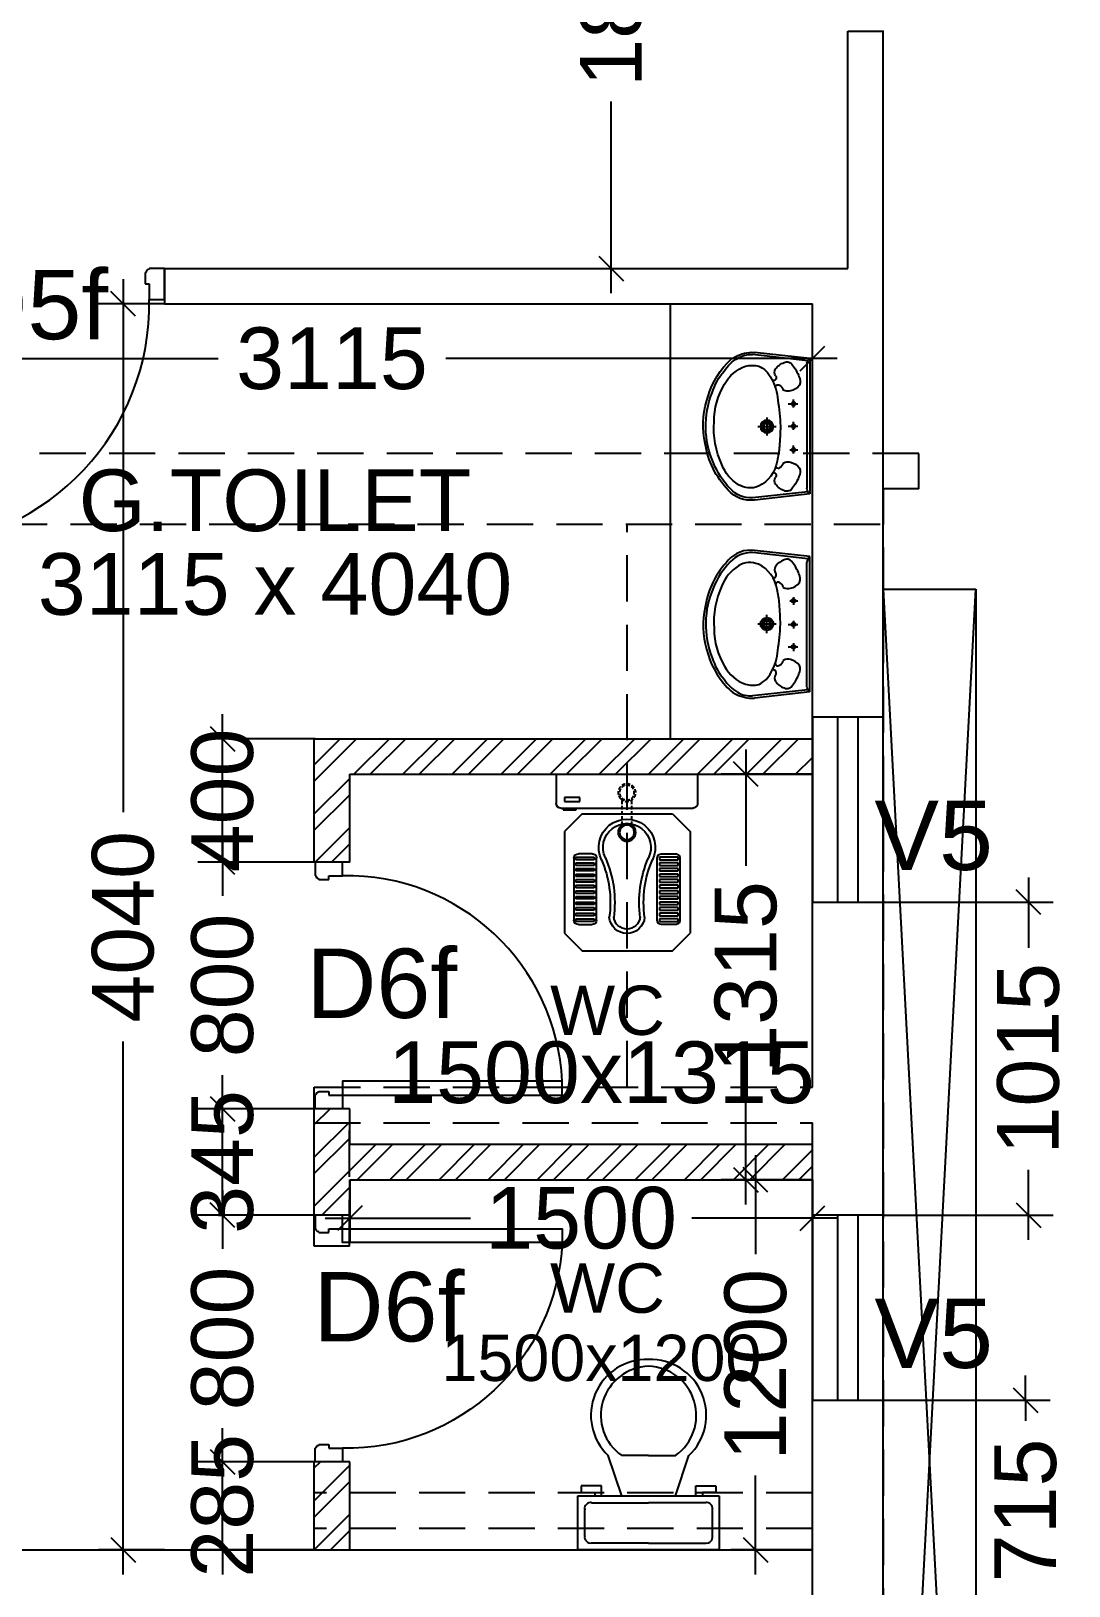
# Model space of a CAD drawing. Extents: x 6345096 to 6738923, y -6490958 to -6305885.
# Drawn here: x 6647227 to 6650591, y -6450481 to -6445439 of the extents above; entities that cross this region are included whole.
import ezdxf
from ezdxf.enums import TextEntityAlignment as Align

# ---------------------------------------------------------------- set-up
doc = ezdxf.new("R2010")
doc.units = 0
doc.header["$LTSCALE"] = 600
doc.header["$MEASUREMENT"] = 0
doc.header["$PDMODE"] = 35
doc.linetypes.add('HIDDEN', pattern=[0.375, 0.25, -0.125])
doc.layers.get('0').update_dxf_attribs({"linetype": 'CONTINUOUS'})
doc.layers.get('Defpoints').update_dxf_attribs({"linetype": 'CONTINUOUS'})
for name, color, linetype in [('8', 8, 'CONTINUOUS'), ('DOOR', 32, 'CONTINUOUS'), ('Duct', 8, 'CONTINUOUS'), ('HS', 251, 'CONTINUOUS'), ('joinery', 7, 'CONTINUOUS'), ('Room Dim', 1, 'CONTINUOUS'), ('T Wall', 8, 'CONTINUOUS'), ('TEXT', 6, 'CONTINUOUS'), ('Toi-Euip', 8, 'CONTINUOUS'), ('toi-fix', 46, 'CONTINUOUS'), ('Toi. Wall Hat', 3, 'CONTINUOUS'), ('Walls', 7, 'CONTINUOUS'), ('WIN', 151, 'CONTINUOUS'), ('Working Dim', 5, 'CONTINUOUS')]:
    doc.layers.add(name, color=color, linetype=linetype)
doc.styles.add('ari', font='arial.ttf')
doc.styles.add('ARIAL', font='arial.ttf')
doc.dimstyles.new('int. dim', dxfattribs={"dimtxt": 200, "dimasz": 80, "dimexe": 80, "dimexo": 0, "dimgap": 70, "dimtad": 0, "dimdec": 0, "dimzin": 12, "dimdsep": 46, "dimtxsty": 'ari', "dimblk": 'OBLIQUE', "dimcen": 2, "dimdle": 80, "dimclrd": 256, "dimclre": 256, "dimclrt": 6, "dimadec": 0, "dimazin": 0, "dimtfac": 1, "dimtdec": 0, "dimtix": 1, "dimtmove": 2, "dimatfit": 3, "dimfxl": 1, "dimtolj": 1, "dimtzin": 0, "dimlwd": -1, "dimlwe": -1, "dimarcsym": 0})

# ---------------------------------------------------------------- blocks, each defined once
blk = doc.blocks.new('_Oblique')
at = {"color": 0, "linetype": 'ByBlock', "lineweight": -2}
blk.add_line((-0.5, -0.5), (0.5, 0.5), dxfattribs=at)
blk = doc.blocks.new('*D2378')
at = {"layer": 'Defpoints', "color": 0, "transparency": 16777216}
for p in [(6649989.4, -6449878.9), (6650450.7, -6449878.9), (6649989.4, -6450593.9, 17.2)]:
    blk.add_point(p, dxfattribs=at)
at = {"layer": 'Working Dim', "transparency": 16777216}
for p, q in [((6650450.7, -6449878.9), (6650450.7, -6449798.9)), ((6649989.4, -6449878.9), (6650530.7, -6449878.9)), ((6650450.7, -6449878.9), (6650450.7, -6449945.6)), ((6650450.7, -6450593.9), (6650450.7, -6450527.3)), ((6649989.4, -6450593.9), (6650530.7, -6450593.9)), ((6650450.7, -6450593.9), (6650450.7, -6450673.9))]:
    blk.add_line(p, q, dxfattribs=at)
at = {"layer": 'Working Dim', "transparency": 16777216, "xscale": 80, "yscale": 80, "zscale": 80}
for p, rotation in [((6650450.7, -6449878.9), 270), ((6650450.7, -6450593.9), 90)]:
    blk.add_blockref('_Oblique', p, dxfattribs=dict(at, rotation=rotation))
at = {"layer": 'Working Dim', "color": 6, "transparency": 16777216, "insert": (6650450.7, -6450236.4), "char_height": 200, "attachment_point": 5, "rotation": 90, "style": 'ari'}
blk.add_mtext('\\A1;715', dxfattribs=at)
blk = doc.blocks.new('*D2379')
at = {"layer": 'Defpoints', "color": 0, "transparency": 16777216}
for p in [(6649989.4, -6448263.9), (6650459.8, -6448263.9), (6649989.4, -6449278.9)]:
    blk.add_point(p, dxfattribs=at)
at = {"layer": 'Working Dim', "transparency": 16777216}
for p, q in [((6650459.8, -6448183.9), (6650459.8, -6448411.5)), ((6649989.4, -6448263.9), (6650539.8, -6448263.9)), ((6650459.8, -6449358.9), (6650459.8, -6449131.4)), ((6649989.4, -6449278.9), (6650539.8, -6449278.9))]:
    blk.add_line(p, q, dxfattribs=at)
at = {"layer": 'Working Dim', "transparency": 16777216, "xscale": 80, "yscale": 80, "zscale": 80}
for p, rotation in [((6650459.8, -6448263.9), 90), ((6650459.8, -6449278.9), 270)]:
    blk.add_blockref('_Oblique', p, dxfattribs=dict(at, rotation=rotation))
at = {"layer": 'Working Dim', "color": 6, "transparency": 16777216, "insert": (6650459.8, -6448771.4), "char_height": 200, "attachment_point": 5, "rotation": 90, "style": 'ari'}
blk.add_mtext('\\A1;1015', dxfattribs=at)
blk = doc.blocks.new('A$C2CD672AE')
at = {"layer": 'T Wall', "color": 8, "linetype": 'HIDDEN'}
for p, q in [((117825.2, 7044.4, 4.3), (117825.2, 7445, 4.3)), ((117940.2, 7044.4, 4.3), (117940.2, 7444.4, 4.3)), ((117940.2, 7044.4, 4.3), (117825.2, 7044.4, 4.3)), ((117825.2, 6129.4, 4.3), (117825.2, 6244.4, 4.3)), ((119440.2, 6244.4, 4.3), (117825.2, 6244.4, 4.3)), ((119440.2, 6129.4, 4.3), (117825.2, 6129.4, 4.3))]:
    blk.add_line(p, q, dxfattribs=at)
at = {"layer": 'Toi-Euip', "color": 8, "linetype": 'HIDDEN'}
blk.add_line((118840.2, 7560, 2.3), (118840.2, 9385, 2.3), dxfattribs=at)
at = {"layer": 'Walls', "color": 8, "linetype": 'HIDDEN'}
for p, q in [((119785.2, 9615), (116210.1, 9615)), ((119785.2, 9500), (119785.2, 9615)), ((119670.2, 2185), (119670.2, 9500)), ((119785.2, 9500), (119670.2, 9500)), ((119660.2, 9385), (116210.1, 9385)), ((119440.2, 7560), (119440.2, 9385)), ((117825.2, 7560), (119440.2, 7560)), ((117825.2, 7445), (117825.2, 7560)), ((117825.2, 7445), (119440.2, 7445)), ((119440.2, 2300), (119440.2, 7445))]:
    blk.add_line(p, q, dxfattribs=at)
blk = doc.blocks.new('Z$W@#1841')
at = {"layer": 'DOOR'}
for p, q in [((-267.6, -167.4), (-317.3, -167.4)), ((-317.3, -167.4), (-317.3, -267.4)), ((-267.6, -217.9), (-267.6, -167.4)), ((533, -217.9), (533, -167.4)), ((533, -167.4), (582.7, -167.4)), ((582.7, -167.4), (582.7, -267.4)), ((-254.1, -217.9), (-267.6, -217.9)), ((-254.1, -253.9), (-254.1, -217.9)), ((519.5, -253.9), (519.5, -217.9)), ((519.5, -217.9), (533, -217.9)), ((-317.3, -267.4), (-267.6, -267.4)), ((-267.6, -267.4), (-267.6, -265.2)), ((-254.1, -253.9), (-256.3, -253.9)), ((519.5, -253.9), (521.7, -253.9)), ((533, -267.4), (533, -265.2)), ((582.7, -267.4), (533, -267.4))]:
    blk.add_line(p, q, dxfattribs=at)
blk.add_lwpolyline([(482.5, 633.2), (482.5, -167.4), (533, -167.4), (533, 633.2)], close=True, dxfattribs=at)
at = {"layer": 'DOOR', "color": 145}
blk.add_arc((518.4, -152.1), 786.1, 92.6177, 181.1129, dxfattribs=at)
at = {"layer": 'DOOR'}
for centre, start, end in [((-267.6, -253.9), 270, 0), ((533, -253.9), 180, 270)]:
    blk.add_arc(centre, 11.2, start, end, dxfattribs=at)
blk = doc.blocks.new('A$C70ED7303')
at = {"layer": 'toi-fix', "color": 8}
for p, q in [((0, 0), (229, 0)), ((229, 0), (229, -174.4)), ((-229, 0), (0, 0)), ((-229, -174.4), (-229, 0)), ((-207.2, -43.6), (-207.2, -130.8)), ((0, -21.8), (-185.4, -21.8)), ((0, -21.8), (185.4, -21.8)), ((207.2, -43.6), (207.2, -130.8)), ((229, -174.4), (-229, -174.4)), ((-218.1, -207.2), (-218.1, -185.4)), ((-218.1, -185.4), (-174.4, -185.4)), ((-185.4, -152.6), (0, -152.6)), ((-174.4, -185.4), (-174.4, -174.4)), ((-152.6, -174.4), (-152.6, -207.2)), ((-87.2, -174.4), (-130.8, -305.3)), ((185.4, -152.6), (0, -152.6)), ((87.2, -174.4), (130.8, -305.3)), ((152.6, -174.4), (152.6, -207.2)), ((174.4, -185.4), (174.4, -174.4)), ((218.1, -185.4), (174.4, -185.4)), ((218.1, -207.2), (218.1, -185.4)), ((-152.6, -207.2), (-218.1, -207.2)), ((152.6, -207.2), (218.1, -207.2)), ((0, -305.3), (-87.2, -305.3)), ((0, -305.3), (87.2, -305.3))]:
    blk.add_line(p, q, dxfattribs=at)
for centre, major_axis, start_param, end_param in [((-188.1, -40.9), (13.6, -13.6), 2.214297, 4.068888), ((188.1, -40.9), (13.6, -13.6), 0.643501, 2.498091), ((-188.1, -133.6), (-13.6, -13.6), 5.35589, 7.21048), ((188.1, -133.6), (-13.6, -13.6), 0.643501, 2.498091), ((-6.6, -436.2), (-127.6, -127.6), 4.686239, 7.105146), ((4.7, -435.5), (-112.7, -112.7), 4.541602, 7.039318), ((6.6, -436.2), (55.8, -171.6), -0.351019, 2.067888), ((-4.7, -435.5), (-112.7, -112.7), 0.814663, 3.31238)]:
    blk.add_ellipse(centre, major_axis=major_axis, ratio=1, start_param=start_param, end_param=end_param, dxfattribs=at)
blk = doc.blocks.new('A$C4D064DB7')
at = {"layer": 'Toi-Euip', "color": 8}
for p, q in [((-219.3, -1), (-239.3, 178)), ((-212.3, 5.4), (-232.3, 184.5)), ((0.9, 167), (0.9, 107.5)), ((212.2, 4.9), (232.3, 184.5)), ((219.2, -1), (239.3, 178)), ((-28.5, 137.9), (30, 137.9)), ((-61.3, 51.7), (-86.8, 51.7)), ((-73.1, 68.7), (-73.1, 37.2)), ((11.1, 51.7), (-14.3, 51.7)), ((-0.6, 68.7), (-0.6, 37.2)), ((87.9, 51.7), (62.5, 51.7)), ((76.2, 63.6), (76.2, 37.2)), ((-204.6, 8.3), (200.4, 8.3)), ((-219.3, -1), (219.2, -1))]:
    blk.add_line(p, q, dxfattribs=at)
for centre, radius in [((0.9, 137.9), 20.9), ((0.9, 137.9), 15), ((0.9, 137.9), 10.5), ((-73.1, 51.7), 6.23), ((-0.6, 51.7), 6.23), ((76.2, 51.7), 6.23)]:
    blk.add_circle(centre, radius, dxfattribs=at)
for centre, radius, start, end in [((-15, 63.3), 278.1, 103.6801, 133.1199), ((-52.1, 129.5), 194.1, 106.9894, 130.6854), ((-12.7, 69.4), 239.9, 90.5187, 121.0564), ((0.4, 42.8), 293.4, 66.1951, 111.8497), ((-3.7, 79.1), 265.8, 77.1391, 106.8516), ((4.5, 21.6), 288.4, 65.4107, 93.8454), ((11, 56.9), 284.8, 46.3845, 81.023), ((17.4, 64.4), 266.9, 46.2173, 67.6674), ((-135.9, 190.3), 102.7, 132.34, 168.5521), ((-115.7, 175.3), 119.3, 121.8415, 151.2146), ((-79.5, 166.9), 122.1, 117.7975, 160.6946), ((74.5, 158), 135.4, 31.8603, 68.3132), ((140.9, 188.9), 91.5, 357.2238, 48.0895), ((143.8, 190.8), 96.4, 352.3942, 48.6169), ((-159.3, 187.8), 80.7, 163.2392, 186.9959), ((-156.9, 191.3), 75.7, 146.7911, 185.1402), ((-105.8, 184.4), 91.8, 165.5854, 192.6546), ((131.4, 192.6), 68.8, 336.7779, 32.4081), ((-124.3, 195.5), 77.6, 203.693, 246.3813), ((98.1, 210.4), 106.4, 278.0202, 335.0221), ((-154.2, 64.6), 55.1, 124.9669, 161.6496), ((-174.7, 96.4), 17.3, 50.4642, 129.5358), ((-157.9, 115.7), 8.33, 226.0403, 306.1074), ((-73.6, 263.8), 161.7, 239.5902, 265.9719), ((-156.5, 116.7), 8.45, 294.5104, 30.3287), ((-126.4, 102.5), 8.28, 83.1526, 217.3039), ((33.5, 869.5), 776.1, 261.2228, 267.52), ((44.3, 384), 287.3, 274.2321, 283.8267), ((129.6, 102.2), 7.16, 318.2984, 78.6803), ((157.9, 115.9), 7.49, 165.1523, 247.9307), ((159.9, 115.7), 8.33, 233.8926, 313.9597), ((176.7, 96.4), 17.3, 50.4642, 129.5358), ((156.2, 64.6), 55.1, 18.3504, 55.0331), ((-188.7, 72.6), 20.1, 152.4908, 243.191), ((-120.2, 149.2), 122.2, 230.5982, 250.4136), ((-161, 71.5), 47.7, 305.0585, 347.193), ((-110.1, 109.7), 26, 208.2715, 253.614), ((-144.2, 69.4), 30.9, 343.9654, 29.9209), ((-3.1, 803.8), 709.6, 270.2431, 275.5482), ((146.2, 69.4), 30.9, 150.0791, 196.0346), ((163, 71.5), 47.7, 192.807, 234.9415), ((112.1, 109.7), 26, 286.386, 331.7285), ((122.2, 149.2), 122.2, 289.5864, 309.4018), ((190.7, 72.6), 20.1, 296.809, 27.5092), ((-200, -15.1), 23.9, 101.1451, 143.7785), ((-145.6, 63.1), 33, 241.9192, 291.3561), ((147.6, 63.1), 33, 248.6439, 298.0808), ((199.8, -16.6), 24.9, 38.7487, 88.5796)]:
    blk.add_arc(centre, radius, start, end, dxfattribs=at)
blk = doc.blocks.new('A$C37B60793')
at = {"layer": 'toi-fix', "color": 8}
for p, q in [((0, 303.1), (127, 303.1)), ((0, -306.5), (0, 303.1)), ((146, -287.4), (146, 284.1)), ((171.2, 195), (247.4, 271.2)), ((247.4, 271.2), (685.9, 271.2)), ((762.1, 195), (685.9, 271.2)), ((343.3, 148.1), (343.3, 207.9)), ((358.5, 218.7), (358.5, 139.2)), ((369.5, 218.7), (358.5, 218.7)), ((362.3, 226.9), (630.5, 226.9)), ((369.5, 139.2), (369.5, 218.7)), ((382.7, 218.7), (382.7, 139.2)), ((393.7, 218.7), (382.7, 218.7)), ((393.7, 139.2), (393.7, 218.7)), ((406.9, 218.7), (406.9, 139.2)), ((417.9, 218.7), (406.9, 218.7)), ((417.9, 139.2), (417.9, 218.7)), ((431, 218.7), (431, 139.2)), ((442.1, 218.7), (431, 218.7)), ((442.1, 139.2), (442.1, 218.7)), ((455.2, 218.7), (455.2, 139.2)), ((466.3, 218.7), (455.2, 218.7)), ((466.3, 139.2), (466.3, 218.7)), ((479.4, 218.7), (479.4, 139.2)), ((490.5, 218.7), (479.4, 218.7)), ((490.5, 139.2), (490.5, 218.7)), ((503.6, 218.7), (503.6, 139.2)), ((514.6, 218.7), (503.6, 218.7)), ((514.6, 139.2), (514.6, 218.7)), ((527.8, 218.7), (527.8, 139.2)), ((538.8, 218.7), (527.8, 218.7)), ((538.8, 139.2), (538.8, 218.7)), ((552, 218.7), (552, 139.2)), ((563, 218.7), (552, 218.7)), ((563, 139.2), (563, 218.7)), ((576.2, 218.7), (576.2, 139.2)), ((587.2, 218.7), (576.2, 218.7)), ((587.2, 139.2), (587.2, 218.7)), ((600.4, 218.7), (600.4, 139.2)), ((611.4, 218.7), (600.4, 218.7)), ((611.4, 139.2), (611.4, 218.7)), ((624.5, 218.7), (624.5, 139.2)), ((635.6, 218.7), (624.5, 218.7)), ((635.6, 139.2), (635.6, 218.7)), ((649.5, 207.9), (649.5, 148.1)), ((171.2, -195.4), (171.2, 195)), ((358.5, 139.2), (369.5, 139.2)), ((382.7, 139.2), (393.7, 139.2)), ((406.9, 139.2), (417.9, 139.2)), ((431, 139.2), (442.1, 139.2)), ((455.2, 139.2), (466.3, 139.2)), ((479.4, 139.2), (490.5, 139.2)), ((503.6, 139.2), (514.6, 139.2)), ((527.8, 139.2), (538.8, 139.2)), ((552, 139.2), (563, 139.2)), ((576.2, 139.2), (587.2, 139.2)), ((600.4, 139.2), (611.4, 139.2)), ((624.5, 139.2), (635.6, 139.2)), ((762.1, -195.4), (762.1, 195)), ((630.5, 129.1), (362.3, 129.1)), ((630.5, -132.4), (362.3, -132.4)), ((171.2, -195.4), (247.4, -271.6)), ((343.3, -151.5), (343.3, -211.2)), ((358.5, -222), (358.5, -142.6)), ((358.5, -142.6), (369.5, -142.6)), ((369.5, -142.6), (369.5, -222)), ((382.7, -222), (382.7, -142.6)), ((382.7, -142.6), (393.7, -142.6)), ((393.7, -142.6), (393.7, -222)), ((406.9, -222), (406.9, -142.6)), ((406.9, -142.6), (417.9, -142.6)), ((417.9, -142.6), (417.9, -222)), ((431, -222), (431, -142.6)), ((431, -142.6), (442.1, -142.6)), ((442.1, -142.6), (442.1, -222)), ((455.2, -222), (455.2, -142.6)), ((455.2, -142.6), (466.3, -142.6)), ((466.3, -142.6), (466.3, -222)), ((479.4, -222), (479.4, -142.6)), ((479.4, -142.6), (490.5, -142.6)), ((490.5, -142.6), (490.5, -222)), ((503.6, -222), (503.6, -142.6)), ((503.6, -142.6), (514.6, -142.6)), ((514.6, -142.6), (514.6, -222)), ((527.8, -222), (527.8, -142.6)), ((527.8, -142.6), (538.8, -142.6)), ((538.8, -142.6), (538.8, -222)), ((552, -222), (552, -142.6)), ((552, -142.6), (563, -142.6)), ((563, -142.6), (563, -222)), ((576.2, -222), (576.2, -142.6)), ((576.2, -142.6), (587.2, -142.6)), ((587.2, -142.6), (587.2, -222)), ((600.4, -222), (600.4, -142.6)), ((600.4, -142.6), (611.4, -142.6)), ((611.4, -142.6), (611.4, -222)), ((624.5, -222), (624.5, -142.6)), ((624.5, -142.6), (635.6, -142.6)), ((635.6, -142.6), (635.6, -222)), ((649.5, -211.2), (649.5, -151.5)), ((685.9, -271.6), (762.1, -195.4)), ((117.8, -205), (100.3, -205)), ((100.3, -205), (100.3, -270.7)), ((117.8, -270.7), (117.8, -205)), ((153.7, -221.4), (147.5, -221.4)), ((147.5, -221.4), (147.5, -276.8)), ((153.7, -276.8), (153.7, -221.4)), ((369.5, -222), (358.5, -222)), ((362.3, -230.3), (630.5, -230.3)), ((393.7, -222), (382.7, -222)), ((417.9, -222), (406.9, -222)), ((442.1, -222), (431, -222)), ((466.3, -222), (455.2, -222)), ((490.5, -222), (479.4, -222)), ((514.6, -222), (503.6, -222)), ((538.8, -222), (527.8, -222)), ((563, -222), (552, -222)), ((587.2, -222), (576.2, -222)), ((611.4, -222), (600.4, -222)), ((635.6, -222), (624.5, -222)), ((0, -306.5), (127, -306.5)), ((100.3, -270.7), (117.8, -270.7)), ((147.5, -276.8), (153.7, -276.8)), ((247.4, -271.6), (685.9, -271.6))]:
    blk.add_line(p, q, dxfattribs=at)
at = {"layer": 'toi-fix', "color": 8, "linetype": 'HIDDEN', "ltscale": 0.1}
for p, q in [((219.3, 19), (111.7, 19)), ((219.3, -22.3), (111.7, -22.3))]:
    blk.add_line(p, q, dxfattribs=at)
at = {"layer": 'toi-fix', "color": 8, "extrusion": (0, 0, -1)}
for centre, major_axis, start_param, end_param in [((127, 284.1), (-13.5, -13.5), 2.356194, 3.926991), ((362.3, 207.9), (13.5, -13.5), 2.356194, 3.926991), ((630.5, 207.9), (-13.5, -13.5), 2.356194, 3.926991), ((362.3, 148.1), (-13.5, -13.5), -0.785398, 0.785398), ((630.5, 148.1), (-13.5, -13.5), 3.926991, 5.497787), ((316.3, -1.7), (0, -122.2), -0.449608, 3.591264), ((316.3, -1.7), (0, -103.2), -0.449671, 3.591202), ((554, 536.4), (-29.4, -484.3), -0.19615, 0.346746), ((554, 536.4), (-11.6, -466), -0.160496, 0.3824), ((611.1, -1.7), (-54, -54), 2.434309, 5.419673), ((251.3, -1.7), (-26.9, -26.9), 0.785398, 7.068583), ((251.3, -1.7), (-22.5, -22.5), 0.785398, 7.068583), ((611.1, -1.7), (40.6, -40.6), 4.005105, 6.990469), ((554, -539.7), (29.4, -484.3), 2.794864, 3.33776), ((554, -539.7), (11.6, -466), 2.7592, 3.302095), ((362.3, -151.5), (13.5, -13.5), 2.356194, 3.926991), ((630.5, -151.5), (13.5, -13.5), 3.926991, 5.497787), ((362.3, -211.2), (-13.5, -13.5), -0.785398, 0.785398), ((630.5, -211.2), (13.5, -13.5), 5.497787, 7.068583), ((127, -287.4), (13.5, -13.5), 5.497787, 7.068583)]:
    blk.add_ellipse(centre, major_axis=major_axis, ratio=1, start_param=start_param, end_param=end_param, dxfattribs=at)
at = {"layer": 'toi-fix', "color": 8, "linetype": 'HIDDEN', "ltscale": 0.1, "extrusion": (0, 0, -1)}
for major_axis, start_param, end_param in [((26.9, -26.9), 2.356194490188911, 8.639379797368496), ((22.5, -22.5), 2.356194490188169, 8.639379797367756)]:
    blk.add_ellipse((79.7, -1.7), major_axis=major_axis, ratio=1, start_param=start_param, end_param=end_param, dxfattribs=at)
blk = doc.blocks.new('*D2422')
at = {"layer": 'Defpoints', "color": 0, "transparency": 16777216}
for p in [(6648259.7, -6449163.8, 3.4), (6649759.7, -6449163.8, 3.4), (6649759.7, -6449288.5)]:
    blk.add_point(p, dxfattribs=at)
at = {"layer": 'Working Dim', "transparency": 16777216}
for p, q in [((6648259.7, -6449163.8), (6648259.7, -6449368.5)), ((6649759.7, -6449163.8), (6649759.7, -6449368.5)), ((6648179.7, -6449288.5), (6648650.8, -6449288.5)), ((6649839.7, -6449288.5), (6649368.6, -6449288.5))]:
    blk.add_line(p, q, dxfattribs=at)
at = {"layer": 'Working Dim', "transparency": 16777216, "xscale": 80, "yscale": 80, "zscale": 80, "rotation": 180}
blk.add_blockref('_Oblique', (6648259.7, -6449288.5), dxfattribs=at)
at = {"layer": 'Working Dim', "transparency": 16777216, "xscale": 80, "yscale": 80, "zscale": 80}
blk.add_blockref('_Oblique', (6649759.7, -6449288.5), dxfattribs=at)
at = {"layer": 'Working Dim', "color": 6, "transparency": 16777216, "insert": (6649009.7, -6449288.5), "char_height": 200, "attachment_point": 5, "style": 'ari'}
blk.add_mtext('\\A1;1500', dxfattribs=at)
blk = doc.blocks.new('*D2423')
at = {"layer": 'Defpoints', "color": 0, "transparency": 16777216}
for p in [(6649759.7, -6447848.8, 3.4), (6649544, -6449163.8), (6649759.7, -6449163.8)]:
    blk.add_point(p, dxfattribs=at)
at = {"layer": 'Working Dim', "transparency": 16777216}
for p, q in [((6649544, -6447768.8), (6649544, -6448146.4)), ((6649759.7, -6447848.8), (6649464, -6447848.8)), ((6649544, -6449243.8), (6649544, -6448866.3)), ((6649759.7, -6449163.8), (6649464, -6449163.8))]:
    blk.add_line(p, q, dxfattribs=at)
at = {"layer": 'Working Dim', "transparency": 16777216, "xscale": 80, "yscale": 80, "zscale": 80}
for p, rotation in [((6649544, -6447848.8), 90), ((6649544, -6449163.8), 270)]:
    blk.add_blockref('_Oblique', p, dxfattribs=dict(at, rotation=rotation))
at = {"layer": 'Working Dim', "color": 6, "transparency": 16777216, "insert": (6649544, -6448506.3), "char_height": 200, "attachment_point": 5, "rotation": 90, "style": 'ari'}
blk.add_mtext('\\A1;1315', dxfattribs=at)
blk = doc.blocks.new('*D2424')
at = {"layer": 'Defpoints', "color": 0, "transparency": 16777216}
for p in [(6649759.7, -6449163.8), (6649575.6, -6450363.8), (6649759.7, -6450363.8, 3.4)]:
    blk.add_point(p, dxfattribs=at)
at = {"layer": 'Working Dim', "transparency": 16777216}
for p, q in [((6649575.6, -6449083.8), (6649575.6, -6449404.9)), ((6649759.7, -6449163.8), (6649495.6, -6449163.8)), ((6649575.6, -6450443.8), (6649575.6, -6450122.7)), ((6649759.7, -6450363.8), (6649495.6, -6450363.8))]:
    blk.add_line(p, q, dxfattribs=at)
at = {"layer": 'Working Dim', "transparency": 16777216, "xscale": 80, "yscale": 80, "zscale": 80}
for p, rotation in [((6649575.6, -6449163.8), 90), ((6649575.6, -6450363.8), 270)]:
    blk.add_blockref('_Oblique', p, dxfattribs=dict(at, rotation=rotation))
at = {"layer": 'Working Dim', "color": 6, "transparency": 16777216, "insert": (6649575.6, -6449763.8), "char_height": 200, "attachment_point": 5, "rotation": 90, "style": 'ari'}
blk.add_mtext('\\A1;1200', dxfattribs=at)
blk = doc.blocks.new('*D2427')
at = {"layer": 'Defpoints', "color": 0, "transparency": 16777216}
for p in [(6647659.5, -6446323.8, 3.4), (6647525.3, -6450363.8), (6647659.5, -6450363.8, 3.4)]:
    blk.add_point(p, dxfattribs=at)
at = {"layer": 'Working Dim', "transparency": 16777216}
for p, q in [((6647525.3, -6446243.8), (6647525.3, -6447971.5)), ((6647659.5, -6446323.8), (6647445.3, -6446323.8)), ((6647525.3, -6450443.8), (6647525.3, -6448716.1)), ((6647659.5, -6450363.8), (6647445.3, -6450363.8))]:
    blk.add_line(p, q, dxfattribs=at)
at = {"layer": 'Working Dim', "transparency": 16777216, "xscale": 80, "yscale": 80, "zscale": 80}
for p, rotation in [((6647525.3, -6446323.8), 90), ((6647525.3, -6450363.8), 270)]:
    blk.add_blockref('_Oblique', p, dxfattribs=dict(at, rotation=rotation))
at = {"layer": 'Working Dim', "color": 6, "transparency": 16777216, "insert": (6647525.3, -6448343.8), "char_height": 200, "attachment_point": 5, "rotation": 90, "style": 'ari'}
blk.add_mtext('\\A1;4040', dxfattribs=at)
blk = doc.blocks.new('*D2428')
at = {"layer": 'Defpoints', "color": 0, "transparency": 16777216}
for p in [(6649759.7, -6446501.2), (6646644.5, -6446598.3, 3.4), (6649759.7, -6446600.3, 3.4)]:
    blk.add_point(p, dxfattribs=at)
at = {"layer": 'Working Dim', "transparency": 16777216}
for p, q in [((6646644.5, -6446598.3), (6646644.5, -6446421.2)), ((6649759.7, -6446600.3), (6649759.7, -6446421.2)), ((6646564.5, -6446501.2), (6647832.8, -6446501.2)), ((6649839.7, -6446501.2), (6648571.4, -6446501.2))]:
    blk.add_line(p, q, dxfattribs=at)
at = {"layer": 'Working Dim', "transparency": 16777216, "xscale": 80, "yscale": 80, "zscale": 80, "rotation": 180}
blk.add_blockref('_Oblique', (6646644.5, -6446501.2), dxfattribs=at)
at = {"layer": 'Working Dim', "transparency": 16777216, "xscale": 80, "yscale": 80, "zscale": 80}
blk.add_blockref('_Oblique', (6649759.7, -6446501.2), dxfattribs=at)
at = {"layer": 'Working Dim', "color": 6, "transparency": 16777216, "insert": (6648202.1, -6446501.2), "char_height": 200, "attachment_point": 5, "style": 'ari'}
blk.add_mtext('\\A1;3115', dxfattribs=at)
blk = doc.blocks.new('*D2432')
at = {"layer": 'Defpoints', "color": 0, "transparency": 16777216}
for p in [(6649019.9, -6444408.8, 5.1), (6649019.9, -6446208.8, 3.4), (6649107.7, -6446208.8)]:
    blk.add_point(p, dxfattribs=at)
at = {"layer": 'Working Dim', "transparency": 16777216}
for p, q in [((6649107.7, -6444328.8), (6649107.7, -6444949.9)), ((6649019.9, -6444408.8), (6649187.7, -6444408.8)), ((6649107.7, -6446288.8), (6649107.7, -6445667.7)), ((6649019.9, -6446208.8), (6649187.7, -6446208.8))]:
    blk.add_line(p, q, dxfattribs=at)
at = {"layer": 'Working Dim', "transparency": 16777216, "xscale": 80, "yscale": 80, "zscale": 80}
for p, rotation in [((6649107.7, -6444408.8), 90), ((6649107.7, -6446208.8), 270)]:
    blk.add_blockref('_Oblique', p, dxfattribs=dict(at, rotation=rotation))
at = {"layer": 'Working Dim', "color": 6, "transparency": 16777216, "insert": (6649107.7, -6445308.8), "char_height": 200, "attachment_point": 5, "rotation": 90, "style": 'ari'}
blk.add_mtext('\\A1;1800', dxfattribs=at)
blk = doc.blocks.new('*D2441')
at = {"layer": 'Defpoints', "color": 0, "transparency": 16777216}
for p in [(6647847.6, -6450078.8), (6648147.8, -6450078.8, 3.4), (6648144.7, -6450363.8, 3.4)]:
    blk.add_point(p, dxfattribs=at)
at = {"layer": 'Working Dim', "transparency": 16777216}
for p, q in [((6647847.6, -6450078.8), (6647847.6, -6449998.8)), ((6648147.8, -6450078.8), (6647767.6, -6450078.8)), ((6647847.6, -6450363.8), (6647847.6, -6450078.8)), ((6648144.7, -6450363.8), (6647767.6, -6450363.8)), ((6647847.6, -6450363.8), (6647847.6, -6450443.8))]:
    blk.add_line(p, q, dxfattribs=at)
at = {"layer": 'Working Dim', "transparency": 16777216, "xscale": 80, "yscale": 80, "zscale": 80}
for p, rotation in [((6647847.6, -6450078.8), 270), ((6647847.6, -6450363.8), 90)]:
    blk.add_blockref('_Oblique', p, dxfattribs=dict(at, rotation=rotation))
at = {"layer": 'Working Dim', "color": 6, "transparency": 16777216, "insert": (6647847.6, -6450221.3), "char_height": 200, "attachment_point": 5, "rotation": 90, "style": 'ari'}
blk.add_mtext('\\A1;285', dxfattribs=at)
blk = doc.blocks.new('*D2442')
at = {"layer": 'Defpoints', "color": 0, "transparency": 16777216}
for p in [(6647847.6, -6449278.8), (6648144.7, -6449278.8, 3.4), (6648147.8, -6450078.8, 3.4)]:
    blk.add_point(p, dxfattribs=at)
at = {"layer": 'Working Dim', "transparency": 16777216}
for p, q in [((6647847.6, -6449198.8), (6647847.6, -6449388.1)), ((6648144.7, -6449278.8), (6647767.6, -6449278.8)), ((6647847.6, -6450158.8), (6647847.6, -6449969.6)), ((6648147.8, -6450078.8), (6647767.6, -6450078.8))]:
    blk.add_line(p, q, dxfattribs=at)
at = {"layer": 'Working Dim', "transparency": 16777216, "xscale": 80, "yscale": 80, "zscale": 80}
for p, rotation in [((6647847.6, -6449278.8), 90), ((6647847.6, -6450078.8), 270)]:
    blk.add_blockref('_Oblique', p, dxfattribs=dict(at, rotation=rotation))
at = {"layer": 'Working Dim', "color": 6, "transparency": 16777216, "insert": (6647847.6, -6449678.8), "char_height": 200, "attachment_point": 5, "rotation": 90, "style": 'ari'}
blk.add_mtext('\\A1;800', dxfattribs=at)
blk = doc.blocks.new('*D2443')
at = {"layer": 'Defpoints', "color": 0, "transparency": 16777216}
for p in [(6647847.6, -6448933.8), (6648144.7, -6448933.8, 3.4), (6648144.7, -6449278.8, 3.4)]:
    blk.add_point(p, dxfattribs=at)
at = {"layer": 'Working Dim', "transparency": 16777216}
for p, q in [((6647847.6, -6448933.8), (6647847.6, -6448853.8)), ((6648144.7, -6448933.8), (6647767.6, -6448933.8)), ((6647847.6, -6449278.8), (6647847.6, -6448933.8)), ((6648144.7, -6449278.8), (6647767.6, -6449278.8)), ((6647847.6, -6449278.8), (6647847.6, -6449358.8))]:
    blk.add_line(p, q, dxfattribs=at)
at = {"layer": 'Working Dim', "transparency": 16777216, "xscale": 80, "yscale": 80, "zscale": 80}
for p, rotation in [((6647847.6, -6448933.8), 270), ((6647847.6, -6449278.8), 90)]:
    blk.add_blockref('_Oblique', p, dxfattribs=dict(at, rotation=rotation))
at = {"layer": 'Working Dim', "color": 6, "transparency": 16777216, "insert": (6647847.6, -6449106.3), "char_height": 200, "attachment_point": 5, "rotation": 90, "style": 'ari'}
blk.add_mtext('\\A1;345', dxfattribs=at)
blk = doc.blocks.new('*D2444')
at = {"layer": 'Defpoints', "color": 0, "transparency": 16777216}
for p in [(6647847.6, -6448133.8), (6648147.8, -6448133.8, 3.4), (6648144.7, -6448933.8, 3.4)]:
    blk.add_point(p, dxfattribs=at)
at = {"layer": 'Working Dim', "transparency": 16777216}
for p, q in [((6647847.6, -6448053.8), (6647847.6, -6448243.1)), ((6648147.8, -6448133.8), (6647767.6, -6448133.8)), ((6647847.6, -6449013.8), (6647847.6, -6448824.6)), ((6648144.7, -6448933.8), (6647767.6, -6448933.8))]:
    blk.add_line(p, q, dxfattribs=at)
at = {"layer": 'Working Dim', "transparency": 16777216, "xscale": 80, "yscale": 80, "zscale": 80}
for p, rotation in [((6647847.6, -6448133.8), 90), ((6647847.6, -6448933.8), 270)]:
    blk.add_blockref('_Oblique', p, dxfattribs=dict(at, rotation=rotation))
at = {"layer": 'Working Dim', "color": 6, "transparency": 16777216, "insert": (6647847.6, -6448533.8), "char_height": 200, "attachment_point": 5, "rotation": 90, "style": 'ari'}
blk.add_mtext('\\A1;800', dxfattribs=at)
blk = doc.blocks.new('*D2445')
at = {"layer": 'Defpoints', "color": 0, "transparency": 16777216}
for p in [(6647847.6, -6447733.8), (6648147.8, -6447733.8, 3.4), (6648147.8, -6448133.8, 3.4)]:
    blk.add_point(p, dxfattribs=at)
at = {"layer": 'Working Dim', "transparency": 16777216}
for p, q in [((6647847.6, -6447733.8), (6647847.6, -6447653.8)), ((6648147.8, -6447733.8), (6647767.6, -6447733.8)), ((6647847.6, -6448133.8), (6647847.6, -6447733.8)), ((6648147.8, -6448133.8), (6647767.6, -6448133.8)), ((6647847.6, -6448133.8), (6647847.6, -6448213.8))]:
    blk.add_line(p, q, dxfattribs=at)
at = {"layer": 'Working Dim', "transparency": 16777216, "xscale": 80, "yscale": 80, "zscale": 80}
for p, rotation in [((6647847.6, -6447733.8), 270), ((6647847.6, -6448133.8), 90)]:
    blk.add_blockref('_Oblique', p, dxfattribs=dict(at, rotation=rotation))
at = {"layer": 'Working Dim', "color": 6, "transparency": 16777216, "insert": (6647847.6, -6447933.8), "char_height": 200, "attachment_point": 5, "rotation": 90, "style": 'ari'}
blk.add_mtext('\\A1;400', dxfattribs=at)

msp = doc.modelspace()

# ---------------------------------------------------------------- hatches: boundary and pattern name
at = {"layer": 'Toi. Wall Hat'}
h = msp.add_hatch(dxfattribs=at)
h.set_pattern_fill('ANSI32', color=10, scale=300, style=0)
h.set_pattern_definition([(45, (6648144.67, -6450363.83), (-79.5495, 79.5495), []), (45, (6648197.7, -6450363.83), (-79.5495, 79.5495), [])])
h.paths.add_polyline_path([(6649759.67, -6447848.83), (6649759.67, -6447733.83), (6648144.67, -6447733.83), (6648144.67, -6448133.83), (6648259.67, -6448133.83), (6648259.67, -6447848.83)])
h.paths.add_polyline_path([(6648259.67, -6449048.83), (6648259.67, -6448933.83), (6648144.67, -6448933.83), (6648144.67, -6449278.83), (6648259.67, -6449278.83), (6648259.67, -6449163.83), (6649759.67, -6449163.83), (6649759.67, -6449048.83)])
h.paths.add_polyline_path([(6648259.67, -6450078.83), (6648144.67, -6450078.83), (6648144.67, -6450363.83), (6648259.67, -6450363.83)])

# ---------------------------------------------------------------- linework, layer by layer
at = {"layer": 'Duct', "color": 8, "linetype": 'HIDDEN', "ltscale": 600}
for p, q in [((6649989.401, -6447248.879, 21.903), (6650289.401, -6452923.949, 17.155)), ((6649989.401, -6452923.949, 12.406), (6650289.401, -6447248.88, 17.155))]:
    msp.add_line(p, q, dxfattribs=at)
at = {"layer": 'Duct', "color": 7, "linetype": 'HIDDEN', "ltscale": 600, "elevation": 17.155}
msp.add_lwpolyline([(6650289.401, -6452923.948), (6649989.401, -6452923.948), (6649989.401, -6447248.88), (6649989.401, -6447248.88), (6650289.401, -6447248.88), (6650289.401, -6447248.88), (6650289.401, -6452923.949), (6649989.401, -6452923.948)], dxfattribs=at)
at = {"layer": 'T Wall', "color": 6, "linetype": 'Continuous'}
for p, q in [((6648144.67, -6447733.83, 2.291), (6649759.67, -6447733.83, 2.291)), ((6648144.67, -6448133.83, 2.291), (6648144.67, -6447733.83, 2.291)), ((6648259.67, -6447848.83, 2.291), (6649759.67, -6447848.83, 2.291)), ((6648259.67, -6448133.83, 2.291), (6648259.67, -6447848.83, 2.291)), ((6648259.67, -6448133.83, 2.291), (6648144.67, -6448133.83, 2.291)), ((6648144.67, -6449278.83, 2.291), (6648144.67, -6448933.83, 2.291)), ((6648259.67, -6448933.83, 2.291), (6648144.67, -6448933.83, 2.291)), ((6648259.67, -6449048.83, 2.291), (6648259.67, -6448933.83, 2.291)), ((6648259.67, -6449048.83, 2.291), (6649759.67, -6449048.83, 2.291)), ((6648259.67, -6449163.83, 2.291), (6649759.67, -6449163.83, 2.291)), ((6648259.67, -6449278.83, 2.291), (6648259.67, -6449163.83, 2.291)), ((6648259.67, -6449278.83, 2.291), (6648144.67, -6449278.83, 2.291)), ((6648144.67, -6450363.83, 2.291), (6648144.67, -6450078.83, 2.291)), ((6648259.67, -6450078.83, 2.291), (6648144.67, -6450078.83, 2.291)), ((6648259.67, -6450363.83, 2.291), (6648259.67, -6450078.83, 2.291))]:
    msp.add_line(p, q, dxfattribs=at)
at = {"layer": 'toi-fix'}
msp.add_line((6649299.949, -6447733.83, 2.291), (6649299.949, -6446323.83, 2.291), dxfattribs=at)
at = {"layer": 'Walls'}
for p, q in [((6649874.401, -6446208.83), (6649874.401, -6445438.951)), ((6649874.401, -6445438.951), (6649989.768, -6445438.951)), ((6649989.401, -6454238.938), (6649989.401, -6445438.951)), ((6649989.768, -6445438.951), (6649989.401, -6445438.951)), ((6647659.535, -6446208.83, -1.138), (6649874.67, -6446208.83, -1.138)), ((6647659.535, -6446208.83, -1.138), (6647659.535, -6446323.83, -1.138)), ((6647659.535, -6446323.83, -1.138), (6649759.67, -6446323.83, -1.138)), ((6649759.401, -6448864.018), (6649759.401, -6446323.83)), ((6649759.401, -6454124.018), (6649759.401, -6448979.018)), ((6646644.535, -6450363.83, -1.138), (6649759.67, -6450363.83, -1.138))]:
    msp.add_line(p, q, dxfattribs=at)
at = {"layer": 'WIN', "linetype": 'Continuous'}
for points in [[(6649989.401, -6448263.949), (6649989.401, -6447663.949), (6649759.401, -6447663.949), (6649759.401, -6448263.949)], [(6649908.06, -6448263.949), (6649908.06, -6447663.949), (6649840.742, -6447663.949), (6649840.742, -6448263.949)], [(6649989.401, -6449878.949), (6649989.401, -6449278.949), (6649759.401, -6449278.949), (6649759.401, -6449878.949)], [(6649908.06, -6449878.949), (6649908.06, -6449278.949), (6649840.742, -6449278.949), (6649840.742, -6449878.949)]]:
    msp.add_lwpolyline(points, close=True, dxfattribs=at)

# ---------------------------------------------------------------- block references
at = {"layer": 'DOOR', "linetype": 'Continuous', "rotation": 180}
msp.add_blockref('Z$W@#1841', (6647342.25, -6446476.238, 2.291), dxfattribs=at)
at = {"layer": 'DOOR', "linetype": 'Continuous', "yscale": 0.8887360543012619, "zscale": 0.8887360543012619, "rotation": 270}
for p, xscale in [((6648385.47, -6448415.82, 2.291), 0.8887360543012619), ((6648385.47, -6449796.839, 2.291), -0.8887360543012619)]:
    msp.add_blockref('Z$W@#1841', p, dxfattribs=dict(at, xscale=xscale))
at = {"layer": 'HS'}
msp.add_blockref('A$C2CD672AE', (6530319.294, -6456423.902, 8.17), dxfattribs=at)
at = {"layer": 'toi-fix', "xscale": -1, "rotation": 90}
msp.add_blockref('A$C4D064DB7', (6649749.966, -6446720.47, 2.291), dxfattribs=at)
at = {"layer": 'toi-fix', "rotation": 90}
msp.add_blockref('A$C4D064DB7', (6649749.966, -6447362.498, 2.291), dxfattribs=at)
at = {"layer": 'toi-fix', "color": 7, "xscale": 0.7511875331401825, "yscale": 0.7511875331401825, "zscale": 0.7511875331401825, "rotation": 270}
msp.add_blockref('A$C37B60793', (6649159.67, -6447848.79, 2.291), dxfattribs=at)
at = {"layer": 'toi-fix', "linetype": 'Continuous', "rotation": 180}
msp.add_blockref('A$C70ED7303', (6649228.565, -6450363.83, 2.291), dxfattribs=at)

# ---------------------------------------------------------------- texts
at = {"layer": '8', "color": 6, "style": 'ari'}
msp.add_text('D5f', height=225, dxfattribs=at).set_placement((6646987.998, -6446438.226, -1.138))
for p in [(6648363.817, -6448639.296, -1.138), (6648386.937, -6449688.221, -1.138)]:
    msp.add_text('D6f', height=225, dxfattribs=at).set_placement(p, align=Align.CENTER)
at = {"layer": 'joinery', "style": 'ari'}
for p in [(6650152.676, -6448159.308, 11.018), (6650152.676, -6449774.308, 11.714)]:
    msp.add_text('V5', height=225, dxfattribs=at).set_placement(p, align=Align.CENTER)
at = {"layer": 'Room Dim', "style": 'ARIAL'}
for s, height, p in [('3115 x 4040', 200, (6648017.583, -6447331.861, 2.987)), ('1500x1315', 200, (6649075.609, -6448915.426, 2.291)), ('1500x1200', 150, (6649075.609, -6449816.578, 2.291))]:
    msp.add_text(s, height=height, dxfattribs=at).set_placement(p, align=Align.CENTER)
at = {"layer": 'TEXT', "color": 7, "style": 'ARIAL'}
for s, height, p in [('G.TOILET', 200, (6648017.578, -6447060.533, 2.987)), ('WC', 160, (6649095.363, -6448694.316, 2.291)), ('WC', 160, (6649095.363, -6449595.468, 2.291))]:
    msp.add_text(s, height=height, dxfattribs=at).set_placement(p, align=Align.CENTER)

# ---------------------------------------------------------------- dimensions: what is measured, and where the dimension line sits
at = {"layer": 'Working Dim', "color": 6}
for base, p1, p2, picture, middle in [((6649107.687, -6446208.83, -1.138), (6649019.934, -6444408.822, 3.993), (6649019.934, -6446208.83, 2.283), '*D2432', (6649107.687, -6445308.826, -1.138)), ((6647525.33, -6450363.83, -1.138), (6647659.535, -6446323.83, 2.283), (6647659.535, -6450363.83, 2.283), '*D2427', (6647525.33, -6448343.83, -1.138)), ((6647847.639, -6447733.83, -1.138), (6648147.814, -6448133.83, 2.291), (6648147.814, -6447733.83, 2.291), '*D2445', (6647847.639, -6447933.83, -1.138)), ((6649543.977, -6449163.83, -1.138), (6649759.67, -6447848.83, 2.291), (6649759.67, -6449163.83, -1.138), '*D2423', (6649543.977, -6448506.33, -1.138)), ((6647847.639, -6448133.83, -1.138), (6648144.67, -6448933.83, 2.291), (6648147.814, -6448133.83, 2.291), '*D2444', (6647847.639, -6448533.83, -1.138)), ((6647847.639, -6448933.83, -1.138), (6648144.67, -6449278.83, 2.291), (6648144.67, -6448933.83, 2.291), '*D2443', (6647847.639, -6449106.33, -1.138)), ((6649575.567, -6450363.83, -1.138), (6649759.67, -6449163.83, -1.138), (6649759.67, -6450363.83, 2.283), '*D2424', (6649575.567, -6449763.83, -1.138)), ((6647847.639, -6449278.83, -1.138), (6648147.814, -6450078.821, 2.291), (6648144.67, -6449278.83, 2.291), '*D2442', (6647847.639, -6449678.826, -1.138)), ((6647847.639, -6450078.821, -1.138), (6648144.67, -6450363.83, 2.291), (6648147.814, -6450078.821, 2.291), '*D2441', (6647847.639, -6450221.326, -1.138))]:
    dim = msp.add_linear_dim(base=base, p1=p1, p2=p2, angle=90, dimstyle='int. dim', override={"dimtxt": 200, "dimarcsym": 1}, dxfattribs=at)
    dim.commit()
    dim.dimension.update_dxf_attribs({"geometry": picture, "text_midpoint": middle})
for base, p1, p2, picture, middle in [((6649759.67, -6446501.203, -1.138), (6646644.535, -6446598.306, 2.283), (6649759.67, -6446600.306, 2.291), '*D2428', (6648202.102, -6446501.203, -1.138)), ((6649759.67, -6449288.467, -1.138), (6648259.67, -6449163.83, 2.291), (6649759.67, -6449163.83, 2.291), '*D2422', (6649009.67, -6449288.467, -1.138))]:
    dim = msp.add_linear_dim(base=base, p1=p1, p2=p2, dimstyle='int. dim', override={"dimtxt": 200, "dimarcsym": 1}, dxfattribs=at)
    dim.commit()
    dim.dimension.update_dxf_attribs({"geometry": picture, "text_midpoint": middle})
at = {"layer": 'Working Dim'}
for base, p1, p2, picture, middle in [((6650459.759, -6448263.949), (6649989.401, -6449278.949), (6649989.401, -6448263.949), '*D2379', (6650459.759, -6448771.449)), ((6650450.75, -6449878.949), (6649989.401, -6450593.949, 17.155), (6649989.401, -6449878.949), '*D2378', (6650450.75, -6450236.449))]:
    dim = msp.add_linear_dim(base=base, p1=p1, p2=p2, angle=90, dimstyle='int. dim', override={"dimtxt": 200, "dimarcsym": 1}, dxfattribs=at)
    dim.commit()
    dim.dimension.update_dxf_attribs({"geometry": picture, "text_midpoint": middle})

doc.saveas('drawing.dxf')
